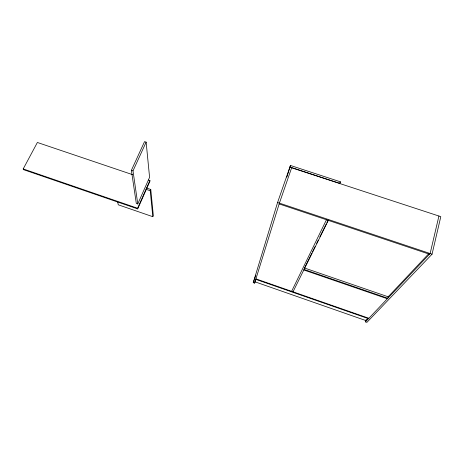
<?xml version="1.0" encoding="UTF-8"?>
<svg xmlns="http://www.w3.org/2000/svg" width="464" height="464" viewBox="0 0 464 464"><rect width="100%" height="100%" fill="white"/><g stroke="black" fill="none" stroke-linecap="round" stroke-linejoin="round"><path stroke-width="0.7" d="M366.026 319.8L365.475 321.883L366.885 322.376L432.054 254.179L440.8 216.647L289.861 167.185L277.571 202.513L253.251 282.646L254.608 283.115L255.78 279.711M438.921 216.027L430.128 253.535L365.475 321.883M388.339 296.183L387.805 298.277L304.071 269.439L304.494 268.088M286.868 177.126L290.464 165.462L340.367 181.801L339.88 183.379L289.925 167.011L290.464 165.462M254.608 283.115L279.403 203.128L291.653 167.771M255.832 279.311L255.049 281.839L365.829 320.549L367.998 318.246M253.251 282.646L255.838 275.158M117.531 201.272L118.268 204.798L152.818 216.694L153.323 215.516L150.771 189.48L146.682 188.088M152.818 216.694L150.22 190.739L150.771 189.48M137.767 203.945L149.582 177.329L146.137 142.152L144.542 141.624L131.376 170.323L136.306 203.441L137.767 203.945L132.994 170.868L146.137 142.152M132.745 174.713L37.381 142.471L23.2 168.937L23.531 169.65L137.704 208.904L137.611 208.261L149.895 180.508L148.521 180.044M137.704 208.904L149.959 181.198L149.895 180.508M339.445 183.75L340.367 181.801M291.618 291.328L326.453 219.762M311.872 253.095L304.517 268.012L388.182 296.803L428.887 253.559M312.516 251.795L315.073 246.61M316.668 243.368L318.269 240.126M319.87 236.884L326.262 223.909M326.905 222.616L328.181 220.017M293.016 291.815L328.309 220.377M277.571 202.513L432.054 254.179M279.154 203.934L429.473 254.231M131.376 170.323L132.994 170.868M146.125 189.347L150.22 190.739M23.2 168.937L137.611 208.261M303.81 269.973L387.359 298.752M255.919 278.876L368.88 318.287M255.78 279.34L368.509 318.675"/></g></svg>
